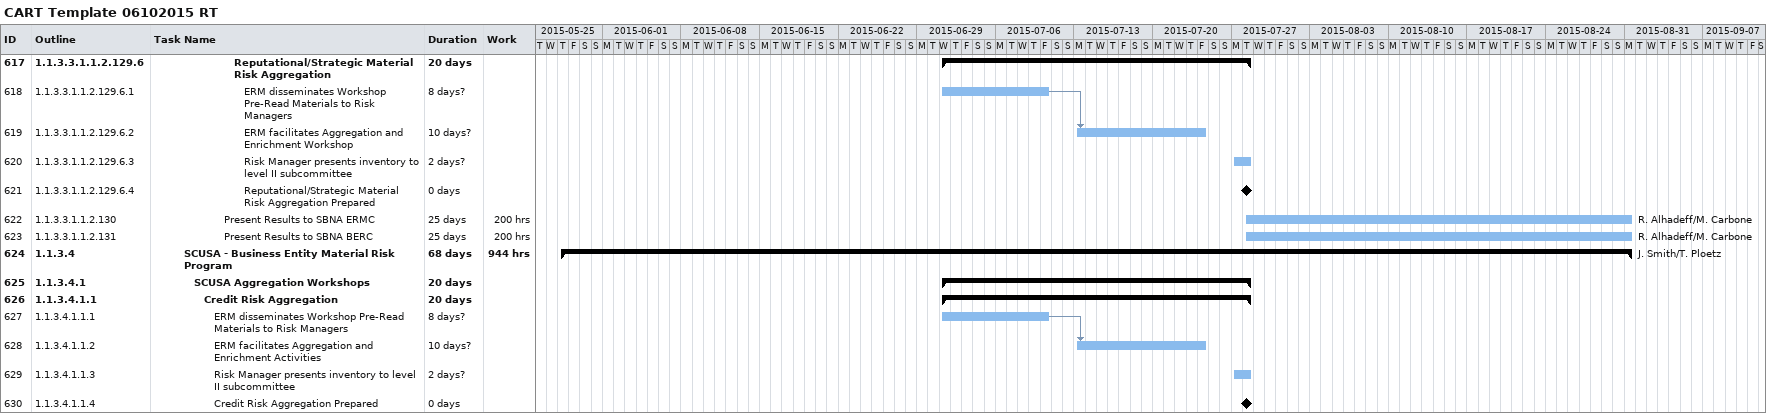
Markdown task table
CART Template 06102015 RT

| ID | WBS | Task | Duration | Start | Finish | Predecessors | Resources | Work (h) |
|---|---|---|---|---|---|---|---|---|
| 617 | 1.1.3.3.1.1.2.129.6 | **Reputational/Strategic Material Risk Aggregation** | 20d | 2015-07-01 | 2015-07-28 |  |  |  |
| 618 | 1.1.3.3.1.1.2.129.6.1 | ERM disseminates Workshop Pre-Read Materials to Risk Managers | 8d? | 2015-07-01 | 2015-07-10 |  |  |  |
| 619 | 1.1.3.3.1.1.2.129.6.2 | ERM facilitates Aggregation and Enrichment Workshop | 10d? | 2015-07-13 | 2015-07-24 | 618 |  |  |
| 620 | 1.1.3.3.1.1.2.129.6.3 | Risk Manager presents inventory to level II subcommittee | 2d? | 2015-07-27 | 2015-07-28 |  |  |  |
| 621 | 1.1.3.3.1.1.2.129.6.4 | Reputational/Strategic Material Risk Aggregation Prepared | 0d | 2015-07-28 | 2015-07-28 |  |  |  |
| 622 | 1.1.3.3.1.1.2.130 | Present Results to SBNA ERMC | 25d | 2015-07-28 | 2015-08-31 |  | R. Alhadeff/M. Carbone | 200 |
| 623 | 1.1.3.3.1.1.2.131 | Present Results to SBNA BERC | 25d | 2015-07-28 | 2015-08-31 |  | R. Alhadeff/M. Carbone | 200 |
| 624 | 1.1.3.4 | **SCUSA - Business Entity Material Risk Program** | 68d | 2015-05-28 | 2015-08-31 |  | J. Smith/T. Ploetz | 944 |
| 625 | 1.1.3.4.1 | **SCUSA Aggregation Workshops** | 20d | 2015-07-01 | 2015-07-28 |  |  |  |
| 626 | 1.1.3.4.1.1 | **Credit Risk Aggregation** | 20d | 2015-07-01 | 2015-07-28 |  |  |  |
| 627 | 1.1.3.4.1.1.1 | ERM disseminates Workshop Pre-Read Materials to Risk Managers | 8d? | 2015-07-01 | 2015-07-10 |  |  |  |
| 628 | 1.1.3.4.1.1.2 | ERM facilitates Aggregation and Enrichment Activities | 10d? | 2015-07-13 | 2015-07-24 | 627 |  |  |
| 629 | 1.1.3.4.1.1.3 | Risk Manager presents inventory to level II subcommittee | 2d? | 2015-07-27 | 2015-07-28 |  |  |  |
| 630 | 1.1.3.4.1.1.4 | Credit Risk Aggregation Prepared | 0d | 2015-07-28 | 2015-07-28 |  |  |  |
